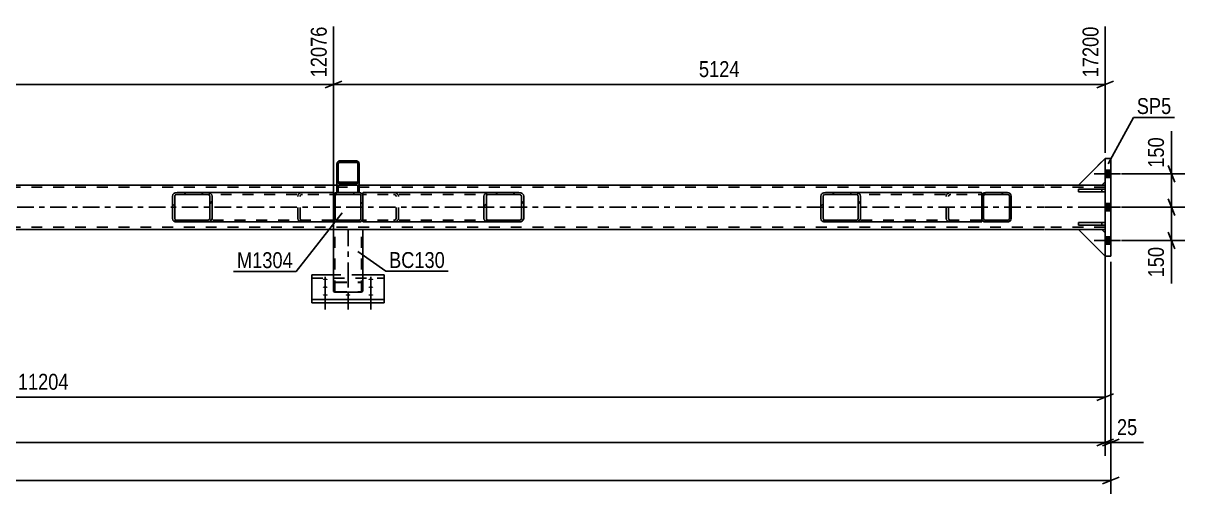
# Model space of a CAD drawing. Header units: millimetres. Extents: x -92 to 749, y -446 to 148.
# Drawn here: x 387.3 to 596.3, y -254 to -169.3 of the extents above; entities that cross this region are included whole.
import ezdxf

# ---------------------------------------------------------------- set-up
doc = ezdxf.new("R2010")
doc.units = ezdxf.units.MM
doc.linetypes.add('DXK_LINE_DOT2', pattern=[3.9198, 1.9599, -1.9599])
doc.linetypes.add('DXK_LINE_DOT3', pattern=[5.9187, 2.979, -0.9799, 0.9799, -0.9799])
doc.styles.add('Arial Narrow', font='ARIALN.TTF', dxfattribs={"height": 0.2})

# ---------------------------------------------------------------- blocks, each defined once
blk = doc.blocks.new('Part-122567614-6017 - 5998')
at = {"linetype": 'Continuous'}
h = blk.add_hatch(dxfattribs=at)
h.set_pattern_fill('', scale=0.7, style=0, pattern_type=0)
h.set_pattern_definition([(45, (448.014, -204.9958), (-1.57154, 1.57154), [])])
h.paths.add_polyline_path([(447.77, -205.04), (448.01, -205), (448.22, -204.86), (448.36, -204.65), (448.41, -204.4), (448.41, -200.4), (448.36, -200.16), (448.22, -199.95), (448.01, -199.81), (447.77, -199.76), (443.77, -199.76), (443.52, -199.81), (443.32, -199.95), (443.18, -200.16), (443.13, -200.4), (443.13, -204.4), (443.18, -204.65), (443.32, -204.86), (443.52, -205), (443.77, -205.04)])
h.paths.add_polyline_path([(443.65, -204.7), (443.54, -204.63), (443.47, -204.53), (443.45, -204.4), (443.45, -200.4), (443.47, -200.28), (443.54, -200.18), (443.65, -200.11), (443.77, -200.08), (447.77, -200.08), (447.89, -200.11), (448, -200.18), (448.06, -200.28), (448.09, -200.4), (448.09, -204.4), (448.06, -204.53), (448, -204.63), (447.89, -204.7), (447.77, -204.72), (443.77, -204.72)])
at = {"color": 7, "linetype": 'DXK_LINE_DOT2'}
for p, q in [((443.13, -200.4), (443.18, -200.16)), ((443.13, -204.4), (443.13, -200.4)), ((443.47, -200.28), (443.45, -200.4)), ((443.45, -204.4), (443.45, -200.4)), ((443.52, -199.81), (443.77, -199.76)), ((443.77, -200.08), (443.65, -200.11)), ((447.77, -199.76), (443.77, -199.76)), ((443.77, -200.08), (447.77, -200.08)), ((447.77, -199.76), (448.01, -199.81)), ((447.89, -200.11), (447.77, -200.08)), ((448.09, -200.4), (448.06, -200.28)), ((448.09, -204.4), (448.09, -200.4)), ((448.36, -200.16), (448.41, -200.4)), ((448.41, -204.4), (448.41, -200.4)), ((443.18, -204.65), (443.13, -204.4)), ((443.45, -204.4), (443.47, -204.53)), ((443.65, -204.7), (443.77, -204.72)), ((443.77, -204.72), (447.77, -204.72)), ((447.77, -204.72), (447.89, -204.7)), ((448.06, -204.53), (448.09, -204.4)), ((448.41, -204.4), (448.36, -204.65)), ((443.77, -205.04), (443.52, -205)), ((443.77, -205.04), (447.77, -205.04)), ((448.01, -205), (447.77, -205.04))]:
    blk.add_line(p, q, dxfattribs=at)
at = {"color": 2, "linetype": 'Continuous'}
for p, q in [((443.18, -200.16), (443.13, -200.4)), ((443.13, -204.4), (443.13, -200.4)), ((443.45, -200.4), (443.47, -200.28)), ((443.45, -204.4), (443.45, -200.4)), ((443.77, -199.76), (443.52, -199.81)), ((443.65, -200.11), (443.77, -200.08)), ((443.77, -199.76), (447.77, -199.76)), ((443.77, -200.08), (447.77, -200.08)), ((448.01, -199.81), (447.77, -199.76)), ((447.77, -200.08), (447.89, -200.11)), ((448.06, -200.28), (448.09, -200.4)), ((448.09, -204.4), (448.09, -200.4)), ((448.41, -200.4), (448.36, -200.16)), ((448.41, -204.4), (448.41, -200.4)), ((443.13, -204.4), (443.18, -204.65)), ((443.47, -204.53), (443.45, -204.4)), ((443.77, -204.72), (443.65, -204.7)), ((443.77, -204.72), (447.77, -204.72)), ((447.89, -204.7), (447.77, -204.72)), ((448.09, -204.4), (448.06, -204.53)), ((448.36, -204.65), (448.41, -204.4)), ((443.52, -205), (443.77, -205.04)), ((443.77, -205.04), (447.77, -205.04)), ((447.77, -205.04), (448.01, -205))]:
    blk.add_line(p, q, dxfattribs=at)
at = {"color": 7, "linetype": 'DXK_LINE_DOT2'}
for centre, radius, start, end in [((443.77, -200.4), 0.64, 112.5, 157.5), ((443.77, -200.4), 0.32, 112.5, 157.5), ((447.77, -200.4), 0.32, 22.5, 67.5), ((447.77, -200.4), 0.64, 22.5, 67.5), ((443.77, -204.4), 0.64, 202.5, 247.5), ((443.77, -204.4), 0.32, 202.5, 247.5), ((447.77, -204.4), 0.32, 292.5, 337.5), ((447.77, -204.4), 0.64, 292.5, 337.5)]:
    blk.add_arc(centre, radius, start, end, dxfattribs=at)
at = {"color": 2, "linetype": 'Continuous'}
for centre, radius, start, end in [((443.77, -200.4), 0.64, 112.5, 157.5), ((443.77, -200.4), 0.32, 112.5, 157.5), ((447.77, -200.4), 0.32, 22.5, 67.5), ((447.77, -200.4), 0.64, 22.5, 67.5), ((443.77, -204.4), 0.64, 202.5, 247.5), ((443.77, -204.4), 0.32, 202.5, 247.5), ((447.77, -204.4), 0.32, 292.5, 337.5), ((447.77, -204.4), 0.64, 292.5, 337.5)]:
    blk.add_arc(centre, radius, start, end, dxfattribs=at)
blk = doc.blocks.new('Part-122567614-6007 - 5998')
at = {"linetype": 'Continuous'}
h = blk.add_hatch(dxfattribs=at)
h.set_pattern_fill('', scale=0.7, style=0, pattern_type=0)
h.set_pattern_definition([(45, (447.472, -198.08), (-1.5715, 1.5715), [])])
h.paths.add_polyline_path([(447.29, -198.12), (447.47, -198.08), (447.63, -197.97), (447.73, -197.82), (447.77, -197.63), (447.77, -194.55), (447.73, -194.36), (447.63, -194.2), (447.47, -194.1), (447.29, -194.06), (444.25, -194.06), (444.06, -194.1), (443.91, -194.2), (443.8, -194.36), (443.77, -194.55), (443.77, -197.63), (443.8, -197.82), (443.91, -197.97), (444.06, -198.08), (444.25, -198.12)])
h.paths.add_polyline_path([(444.16, -197.86), (444.08, -197.8), (444.03, -197.72), (444.01, -197.63), (444.01, -194.55), (444.03, -194.46), (444.08, -194.38), (444.16, -194.32), (444.25, -194.31), (447.29, -194.31), (447.38, -194.32), (447.46, -194.38), (447.51, -194.46), (447.53, -194.55), (447.53, -197.63), (447.51, -197.72), (447.46, -197.8), (447.38, -197.86), (447.29, -197.87), (444.25, -197.87)])
at = {"color": 2, "linetype": 'Continuous'}
for p, q in [((444.25, -194.06), (444.06, -194.1)), ((444.08, -194.38), (444.16, -194.32)), ((444.16, -194.32), (444.25, -194.31)), ((444.25, -194.06), (447.29, -194.06)), ((444.25, -194.31), (447.29, -194.31)), ((447.47, -194.1), (447.29, -194.06)), ((447.29, -194.31), (447.38, -194.32)), ((447.38, -194.32), (447.46, -194.38)), ((443.8, -194.36), (443.77, -194.55)), ((443.77, -197.63), (443.77, -194.55)), ((444.01, -194.55), (444.03, -194.46)), ((444.01, -197.63), (444.01, -194.55)), ((444.03, -194.46), (444.08, -194.38)), ((447.46, -194.38), (447.51, -194.46)), ((447.51, -194.46), (447.53, -194.55)), ((447.53, -197.63), (447.53, -194.55)), ((447.77, -194.55), (447.73, -194.36)), ((447.77, -197.63), (447.77, -194.55)), ((443.77, -197.63), (443.77, -199.76)), ((443.77, -197.63), (443.8, -197.82)), ((444.03, -197.72), (444.01, -197.63)), ((444.08, -197.8), (444.03, -197.72)), ((444.06, -198.08), (444.25, -198.12)), ((444.16, -197.86), (444.08, -197.8)), ((444.25, -197.87), (444.16, -197.86)), ((444.25, -197.87), (447.29, -197.87)), ((444.25, -198.12), (447.29, -198.12)), ((447.38, -197.86), (447.29, -197.87)), ((447.29, -198.12), (447.47, -198.08)), ((447.46, -197.8), (447.38, -197.86)), ((447.51, -197.72), (447.46, -197.8)), ((447.53, -197.63), (447.51, -197.72)), ((447.73, -197.82), (447.77, -197.63)), ((447.77, -197.63), (447.77, -199.76))]:
    blk.add_line(p, q, dxfattribs=at)
at = {"color": 7, "linetype": 'DXK_LINE_DOT2'}
for p, q in [((443.77, -194.55), (443.77, -197.63)), ((444.01, -194.55), (444.01, -199.76)), ((447.53, -194.55), (447.53, -199.76)), ((447.77, -194.55), (447.77, -197.63)), ((443.77, -198.65), (443.8, -198.47)), ((443.8, -198.47), (443.85, -198.4)), ((444.25, -198.41), (443.85, -198.4)), ((447.69, -198.4), (443.85, -198.4)), ((444.08, -198.48), (444.03, -198.56)), ((444.16, -198.43), (444.08, -198.48)), ((444.25, -198.41), (444.16, -198.43)), ((444.25, -198.41), (447.29, -198.41)), ((447.69, -198.4), (447.29, -198.41)), ((447.38, -198.43), (447.29, -198.41)), ((447.46, -198.48), (447.38, -198.43)), ((447.51, -198.56), (447.46, -198.48)), ((447.69, -198.4), (447.73, -198.47)), ((447.73, -198.47), (447.77, -198.65)), ((447.77, -199.76), (443.77, -199.76)), ((444.03, -198.56), (444.01, -198.65)), ((447.53, -198.65), (447.51, -198.56))]:
    blk.add_line(p, q, dxfattribs=at)
at = {"color": 2, "linetype": 'Continuous'}
for centre, start, end in [((444.25, -194.54), 112.8935, 157.8897), ((447.28, -194.54), 22.1103, 67.1065), ((444.25, -197.63), 202.1103, 247.1065), ((447.28, -197.63), 292.8935, 337.8897)]:
    blk.add_arc(centre, 0.483, start, end, dxfattribs=at)
blk = doc.blocks.new('Part-122567614-6024 - 5998')
at = {"color": 2, "linetype": 'Continuous'}
for p, q in [((577.18, -199.64), (577.18, -199.16)), ((577.18, -199.16), (581.98, -199.16)), ((581.98, -199.64), (577.18, -199.64)), ((581.98, -199.16), (581.98, -199.64))]:
    blk.add_line(p, q, dxfattribs=at)
at = {"color": 7, "linetype": 'DXK_LINE_DOT2'}
blk.add_line((581.38, -199.64), (581.38, -199.16), dxfattribs=at)
blk = doc.blocks.new('Part-122567614-6025 - 5998')
at = {"color": 2, "linetype": 'Continuous'}
for p, q in [((577.18, -205.64), (577.18, -205.16)), ((577.18, -205.16), (581.98, -205.16)), ((581.98, -205.64), (577.18, -205.64)), ((581.98, -205.16), (581.98, -205.64))]:
    blk.add_line(p, q, dxfattribs=at)
at = {"color": 7, "linetype": 'DXK_LINE_DOT2'}
blk.add_line((581.38, -205.64), (581.38, -205.16), dxfattribs=at)
blk = doc.blocks.new('Part-122567614-6034 - 5998')
at = {"color": 2, "linetype": 'Continuous'}
for p, q in [((581.98, -211.2), (581.98, -193.6)), ((582.98, -193.6), (581.98, -193.6)), ((582.98, -193.6), (582.98, -211.2)), ((582.98, -211.2), (581.98, -211.2))]:
    blk.add_line(p, q, dxfattribs=at)
blk = doc.blocks.new('Part-122567614-6042 - 5998')
at = {"color": 7, "linetype": 'DXK_LINE_DOT2'}
for p, q in [((581.38, -206.4), (577.18, -206.4)), ((577.18, -206.4), (581.98, -211.2)), ((581.98, -207), (581.38, -206.4)), ((581.98, -211.2), (581.98, -207))]:
    blk.add_line(p, q, dxfattribs=at)
blk = doc.blocks.new('Part-122567614-6043 - 5998')
at = {"color": 7, "linetype": 'DXK_LINE_DOT2'}
for p, q in [((581.38, -206.4), (577.18, -206.4)), ((577.18, -206.4), (581.98, -211.2)), ((581.98, -207), (581.38, -206.4)), ((581.98, -211.2), (581.98, -207))]:
    blk.add_line(p, q, dxfattribs=at)
blk = doc.blocks.new('Part-122567614-6044 - 5998')
at = {"linetype": 'Continuous'}
h = blk.add_hatch(dxfattribs=at)
h.set_pattern_fill('', scale=0.7, style=0, pattern_type=0)
h.set_pattern_definition([(45, (564.6808, -204.9958), (-1.57154, 1.57154), [])])
h.paths.add_polyline_path([(564.44, -205.04), (564.68, -205), (564.89, -204.86), (565.03, -204.65), (565.08, -204.4), (565.08, -200.4), (565.03, -200.16), (564.89, -199.95), (564.68, -199.81), (564.44, -199.76), (560.44, -199.76), (560.19, -199.81), (559.98, -199.95), (559.84, -200.16), (559.8, -200.4), (559.8, -204.4), (559.84, -204.65), (559.98, -204.86), (560.19, -205), (560.44, -205.04)])
h.paths.add_polyline_path([(560.31, -204.7), (560.21, -204.63), (560.14, -204.53), (560.12, -204.4), (560.12, -200.4), (560.14, -200.28), (560.21, -200.18), (560.31, -200.11), (560.44, -200.08), (564.44, -200.08), (564.56, -200.11), (564.66, -200.18), (564.73, -200.28), (564.76, -200.4), (564.76, -204.4), (564.73, -204.53), (564.66, -204.63), (564.56, -204.7), (564.44, -204.72), (560.44, -204.72)])
at = {"color": 7, "linetype": 'DXK_LINE_DOT2'}
for p, q in [((559.8, -200.4), (559.84, -200.16)), ((559.8, -204.4), (559.8, -200.4)), ((560.14, -200.28), (560.12, -200.4)), ((560.12, -204.4), (560.12, -200.4)), ((560.19, -199.81), (560.44, -199.76)), ((560.44, -200.08), (560.31, -200.11)), ((560.44, -199.76), (564.44, -199.76)), ((560.44, -200.08), (564.44, -200.08)), ((564.44, -199.76), (564.68, -199.81)), ((564.56, -200.11), (564.44, -200.08)), ((564.76, -200.4), (564.73, -200.28)), ((564.76, -204.4), (564.76, -200.4)), ((565.03, -200.16), (565.08, -200.4)), ((565.08, -204.4), (565.08, -200.4)), ((559.84, -204.65), (559.8, -204.4)), ((560.12, -204.4), (560.14, -204.53)), ((560.31, -204.7), (560.44, -204.72)), ((560.44, -204.72), (564.44, -204.72)), ((564.44, -204.72), (564.56, -204.7)), ((564.73, -204.53), (564.76, -204.4)), ((565.08, -204.4), (565.03, -204.65)), ((560.44, -205.04), (560.19, -205)), ((560.44, -205.04), (564.44, -205.04)), ((564.68, -205), (564.44, -205.04))]:
    blk.add_line(p, q, dxfattribs=at)
at = {"color": 2, "linetype": 'Continuous'}
for p, q in [((559.84, -200.16), (559.8, -200.4)), ((559.8, -204.4), (559.8, -200.4)), ((560.12, -200.4), (560.14, -200.28)), ((560.12, -204.4), (560.12, -200.4)), ((560.44, -199.76), (560.19, -199.81)), ((560.31, -200.11), (560.44, -200.08)), ((560.44, -199.76), (564.44, -199.76)), ((560.44, -200.08), (564.44, -200.08)), ((564.68, -199.81), (564.44, -199.76)), ((564.44, -200.08), (564.56, -200.11)), ((564.73, -200.28), (564.76, -200.4)), ((564.76, -204.4), (564.76, -200.4)), ((565.08, -200.4), (565.03, -200.16)), ((565.08, -204.4), (565.08, -200.4)), ((559.8, -204.4), (559.84, -204.65)), ((560.14, -204.53), (560.12, -204.4)), ((560.44, -204.72), (560.31, -204.7)), ((560.44, -204.72), (564.44, -204.72)), ((564.56, -204.7), (564.44, -204.72)), ((564.76, -204.4), (564.73, -204.53)), ((565.03, -204.65), (565.08, -204.4)), ((560.19, -205), (560.44, -205.04)), ((560.44, -205.04), (564.44, -205.04)), ((564.44, -205.04), (564.68, -205))]:
    blk.add_line(p, q, dxfattribs=at)
at = {"color": 7, "linetype": 'DXK_LINE_DOT2'}
for centre, radius, start, end in [((560.44, -200.4), 0.64, 112.5, 157.5), ((560.44, -200.4), 0.32, 112.5, 157.5), ((564.44, -200.4), 0.32, 22.5, 67.5), ((564.44, -200.4), 0.64, 22.5, 67.5), ((560.44, -204.4), 0.64, 202.5, 247.5), ((560.44, -204.4), 0.32, 202.5, 247.5), ((564.44, -204.4), 0.32, 292.5, 337.5), ((564.44, -204.4), 0.64, 292.5, 337.5)]:
    blk.add_arc(centre, radius, start, end, dxfattribs=at)
at = {"color": 2, "linetype": 'Continuous'}
for centre, radius, start, end in [((560.44, -200.4), 0.64, 112.5, 157.5), ((560.44, -200.4), 0.32, 112.5, 157.5), ((564.44, -200.4), 0.32, 22.5, 67.5), ((564.44, -200.4), 0.64, 22.5, 67.5), ((560.44, -204.4), 0.64, 202.5, 247.5), ((560.44, -204.4), 0.32, 202.5, 247.5), ((564.44, -204.4), 0.32, 292.5, 337.5), ((564.44, -204.4), 0.64, 292.5, 337.5)]:
    blk.add_arc(centre, radius, start, end, dxfattribs=at)
blk = doc.blocks.new('Part-122567614-6048 - 5998')
at = {"linetype": 'Continuous'}
h = blk.add_hatch(dxfattribs=at)
h.set_pattern_fill('', scale=0.7, style=0, pattern_type=0)
h.set_pattern_definition([(45, (420.7743, -204.9958), (-1.57154, 1.57154), [])])
h.paths.add_polyline_path([(420.44, -205.04), (420.77, -205), (421.06, -204.86), (421.24, -204.65), (421.31, -204.4), (421.31, -200.4), (421.24, -200.16), (421.06, -199.95), (420.77, -199.81), (420.44, -199.76), (415.02, -199.76), (414.69, -199.81), (414.41, -199.95), (414.22, -200.16), (414.16, -200.4), (414.16, -204.4), (414.22, -204.65), (414.41, -204.86), (414.69, -205), (415.02, -205.04)])
h.paths.add_polyline_path([(414.86, -204.7), (414.72, -204.63), (414.62, -204.53), (414.59, -204.4), (414.59, -200.4), (414.62, -200.28), (414.72, -200.18), (414.86, -200.11), (415.02, -200.08), (420.44, -200.08), (420.61, -200.11), (420.75, -200.18), (420.84, -200.28), (420.88, -200.4), (420.88, -204.4), (420.84, -204.53), (420.75, -204.63), (420.61, -204.7), (420.44, -204.72), (415.02, -204.72)])
at = {"color": 2, "linetype": 'Continuous'}
for p, q in [((414.22, -200.16), (414.16, -200.4)), ((414.16, -204.4), (414.16, -200.4)), ((414.59, -200.4), (414.62, -200.28)), ((414.59, -204.4), (414.59, -200.4)), ((415.02, -199.76), (414.69, -199.81)), ((414.86, -200.11), (415.02, -200.08)), ((415.02, -199.76), (420.44, -199.76)), ((415.02, -200.08), (420.44, -200.08)), ((442.99, -199.76), (420.44, -199.76)), ((420.77, -199.81), (420.44, -199.76)), ((420.44, -200.08), (420.61, -200.11)), ((420.84, -200.28), (420.88, -200.4)), ((420.88, -204.4), (420.88, -200.4)), ((421.31, -200.4), (421.24, -200.16)), ((421.31, -204.4), (421.31, -200.4)), ((442.99, -199.76), (443.13, -199.78)), ((443.13, -199.78), (443.13, -199.81)), ((443.13, -199.81), (443.13, -199.95)), ((443.13, -199.95), (443.13, -200.4)), ((414.16, -204.4), (414.22, -204.65)), ((414.62, -204.53), (414.59, -204.4)), ((415.02, -204.72), (414.86, -204.7)), ((415.02, -204.72), (420.44, -204.72)), ((420.61, -204.7), (420.44, -204.72)), ((420.88, -204.4), (420.84, -204.53)), ((421.24, -204.65), (421.31, -204.4)), ((443.13, -205.02), (443.13, -204.4)), ((414.69, -205), (415.02, -205.04)), ((415.02, -205.04), (420.44, -205.04)), ((420.44, -205.04), (420.77, -205)), ((442.99, -205.04), (420.44, -205.04)), ((442.99, -205.04), (443.13, -205.02))]:
    blk.add_line(p, q, dxfattribs=at)
at = {"color": 7, "linetype": 'DXK_LINE_DOT2'}
for p, q in [((420.44, -199.76), (415.02, -199.76)), ((415.02, -200.08), (442.99, -200.08)), ((436.71, -200.4), (436.77, -200.16)), ((436.71, -204.4), (436.71, -200.4)), ((437.17, -200.28), (437.14, -200.4)), ((437.14, -204.4), (437.14, -200.4)), ((437.24, -199.81), (437.57, -199.76)), ((437.57, -200.08), (437.41, -200.11)), ((442.99, -200.08), (443.13, -200.1)), ((443.13, -199.95), (443.13, -200.1)), ((443.13, -204.4), (443.13, -200.16)), ((442.99, -204.72), (415.02, -204.72)), ((436.77, -204.65), (436.71, -204.4)), ((437.14, -204.4), (437.17, -204.53)), ((437.41, -204.7), (437.57, -204.72)), ((442.99, -204.72), (443.13, -204.7)), ((420.44, -205.04), (415.02, -205.04)), ((437.57, -205.04), (437.24, -205))]:
    blk.add_line(p, q, dxfattribs=at)
at = {"color": 2, "linetype": 'Continuous'}
for centre, radius, start, end in [((414.89, -200.58), 0.792, 104.8339, 148.022), ((414.96, -200.49), 0.396, 104.8339, 148.022), ((420.51, -200.49), 0.396, 31.978, 75.1661), ((420.57, -200.58), 0.792, 31.978, 75.1661), ((414.89, -204.23), 0.792, 211.978, 255.1661), ((414.96, -204.32), 0.396, 211.978, 255.1661), ((420.51, -204.32), 0.396, 284.8339, 328.022), ((420.57, -204.23), 0.792, 284.8339, 328.022)]:
    blk.add_arc(centre, radius, start, end, dxfattribs=at)
at = {"color": 7, "linetype": 'DXK_LINE_DOT2'}
for centre, radius, start, end in [((437.44, -200.58), 0.792, 104.8339, 148.022), ((437.51, -200.49), 0.396, 104.8339, 148.022), ((437.44, -204.23), 0.792, 211.978, 255.1661), ((437.51, -204.32), 0.396, 211.978, 255.1661)]:
    blk.add_arc(centre, radius, start, end, dxfattribs=at)
blk = doc.blocks.new('Part-122567614-6049 - 5998')
at = {"linetype": 'Continuous'}
h = blk.add_hatch(dxfattribs=at)
h.set_pattern_fill('', scale=0.7, style=0, pattern_type=0)
h.set_pattern_definition([(45, (537.4411, -204.9958), (-1.57154, 1.57154), [])])
h.paths.add_polyline_path([(537.11, -205.04), (537.44, -205), (537.72, -204.86), (537.91, -204.65), (537.98, -204.4), (537.98, -200.4), (537.91, -200.16), (537.72, -199.95), (537.44, -199.81), (537.11, -199.76), (531.69, -199.76), (531.36, -199.81), (531.08, -199.95), (530.89, -200.16), (530.82, -200.4), (530.82, -204.4), (530.89, -204.65), (531.08, -204.86), (531.36, -205), (531.69, -205.04)])
h.paths.add_polyline_path([(531.52, -204.7), (531.38, -204.63), (531.29, -204.53), (531.26, -204.4), (531.26, -200.4), (531.29, -200.28), (531.38, -200.18), (531.52, -200.11), (531.69, -200.08), (537.11, -200.08), (537.28, -200.11), (537.42, -200.18), (537.51, -200.28), (537.54, -200.4), (537.54, -204.4), (537.51, -204.53), (537.42, -204.63), (537.28, -204.7), (537.11, -204.72), (531.69, -204.72)])
at = {"color": 2, "linetype": 'Continuous'}
for p, q in [((530.89, -200.16), (530.82, -200.4)), ((530.82, -204.4), (530.82, -200.4)), ((531.26, -200.4), (531.29, -200.28)), ((531.26, -204.4), (531.26, -200.4)), ((531.69, -199.76), (531.36, -199.81)), ((531.52, -200.11), (531.69, -200.08)), ((531.69, -199.76), (537.11, -199.76)), ((531.69, -200.08), (537.11, -200.08)), ((559.66, -199.76), (537.11, -199.76)), ((537.44, -199.81), (537.11, -199.76)), ((537.11, -200.08), (537.28, -200.11)), ((537.51, -200.28), (537.54, -200.4)), ((537.54, -204.4), (537.54, -200.4)), ((537.98, -200.4), (537.91, -200.16)), ((537.98, -204.4), (537.98, -200.4)), ((559.66, -199.76), (559.8, -199.78)), ((559.8, -199.78), (559.8, -199.81)), ((559.8, -199.81), (559.8, -199.95)), ((559.8, -199.95), (559.8, -200.4)), ((530.82, -204.4), (530.89, -204.65)), ((531.29, -204.53), (531.26, -204.4)), ((531.69, -204.72), (531.52, -204.7)), ((531.69, -204.72), (537.11, -204.72)), ((537.28, -204.7), (537.11, -204.72)), ((537.54, -204.4), (537.51, -204.53)), ((537.91, -204.65), (537.98, -204.4)), ((559.8, -205.02), (559.8, -204.4)), ((531.36, -205), (531.69, -205.04)), ((531.69, -205.04), (537.11, -205.04)), ((537.11, -205.04), (537.44, -205)), ((559.66, -205.04), (537.11, -205.04)), ((559.66, -205.04), (559.8, -205.02))]:
    blk.add_line(p, q, dxfattribs=at)
at = {"color": 7, "linetype": 'DXK_LINE_DOT2'}
for p, q in [((537.11, -199.76), (531.69, -199.76)), ((531.69, -200.08), (559.66, -200.08)), ((553.37, -200.4), (553.44, -200.16)), ((553.37, -204.4), (553.37, -200.4)), ((553.84, -200.28), (553.81, -200.4)), ((553.81, -204.4), (553.81, -200.4)), ((553.91, -199.81), (554.24, -199.76)), ((554.24, -200.08), (554.07, -200.11)), ((559.66, -200.08), (559.8, -200.1)), ((559.8, -199.95), (559.8, -200.1)), ((559.8, -204.4), (559.8, -200.16)), ((559.66, -204.72), (531.69, -204.72)), ((553.44, -204.65), (553.37, -204.4)), ((553.81, -204.4), (553.84, -204.53)), ((554.07, -204.7), (554.24, -204.72)), ((559.66, -204.72), (559.8, -204.7)), ((537.11, -205.04), (531.69, -205.04)), ((554.24, -205.04), (553.91, -205))]:
    blk.add_line(p, q, dxfattribs=at)
at = {"color": 2, "linetype": 'Continuous'}
for centre, radius, start, end in [((531.56, -200.58), 0.792, 104.8339, 148.022), ((531.62, -200.49), 0.396, 104.8339, 148.022), ((537.17, -200.49), 0.396, 31.978, 75.1661), ((537.24, -200.58), 0.792, 31.978, 75.1661), ((531.56, -204.23), 0.792, 211.978, 255.1661), ((531.62, -204.32), 0.396, 211.978, 255.1661), ((537.17, -204.32), 0.396, 284.8339, 328.022), ((537.24, -204.23), 0.792, 284.8339, 328.022)]:
    blk.add_arc(centre, radius, start, end, dxfattribs=at)
at = {"color": 7, "linetype": 'DXK_LINE_DOT2'}
for centre, radius, start, end in [((554.11, -200.58), 0.792, 104.8339, 148.022), ((554.18, -200.49), 0.396, 104.8339, 148.022), ((554.11, -204.23), 0.792, 211.978, 255.1661), ((554.18, -204.32), 0.396, 211.978, 255.1661)]:
    blk.add_arc(centre, radius, start, end, dxfattribs=at)
blk = doc.blocks.new('Part-122567614-6056 - 5998')
at = {"color": 2, "linetype": 'Continuous'}
for p, q in [((581.38, -206.4), (577.18, -206.4)), ((577.18, -206.4), (581.98, -211.2)), ((581.98, -207), (581.38, -206.4))]:
    blk.add_line(p, q, dxfattribs=at)
at = {"color": 7, "linetype": 'DXK_LINE_DOT2'}
blk.add_line((581.98, -211.2), (581.98, -207), dxfattribs=at)
blk = doc.blocks.new('Part-122567614-6057 - 5998')
at = {"color": 7, "linetype": 'DXK_LINE_DOT2'}
for p, q in [((577.18, -198.4), (581.98, -193.6)), ((581.98, -193.6), (581.98, -197.8)), ((581.38, -198.4), (577.18, -198.4)), ((581.98, -197.8), (581.38, -198.4))]:
    blk.add_line(p, q, dxfattribs=at)
blk = doc.blocks.new('Part-122567614-6058 - 5998')
at = {"color": 7, "linetype": 'DXK_LINE_DOT2'}
for p, q in [((577.18, -198.4), (581.98, -193.6)), ((581.98, -193.6), (581.98, -197.8)), ((581.38, -198.4), (577.18, -198.4)), ((581.98, -197.8), (581.38, -198.4))]:
    blk.add_line(p, q, dxfattribs=at)
blk = doc.blocks.new('Part-122567614-6059 - 5998')
at = {"color": 2, "linetype": 'Continuous'}
for p, q in [((577.18, -198.4), (581.98, -193.6)), ((581.38, -198.4), (577.18, -198.4)), ((581.98, -197.8), (581.38, -198.4))]:
    blk.add_line(p, q, dxfattribs=at)
at = {"color": 7, "linetype": 'DXK_LINE_DOT2'}
blk.add_line((581.98, -197.8), (581.98, -193.6), dxfattribs=at)
blk = doc.blocks.new('Part-122567614-6060 - 5998')
at = {"color": 7, "linetype": 'DXK_LINE_DOT2'}
for p, q in [((581.98, -199.16), (577.18, -199.16)), ((577.18, -199.16), (577.18, -199.64)), ((577.18, -199.64), (581.98, -199.64)), ((581.38, -199.64), (581.38, -199.16)), ((581.98, -199.64), (581.98, -199.16))]:
    blk.add_line(p, q, dxfattribs=at)
blk = doc.blocks.new('Part-122567614-6061 - 5998')
at = {"color": 7, "linetype": 'DXK_LINE_DOT2'}
for p, q in [((581.98, -205.16), (577.18, -205.16)), ((577.18, -205.16), (577.18, -205.64)), ((577.18, -205.64), (581.98, -205.64)), ((581.38, -205.64), (581.38, -205.16)), ((581.98, -205.64), (581.98, -205.16))]:
    blk.add_line(p, q, dxfattribs=at)
blk = doc.blocks.new('Part-122567614-6063 - 5998')
at = {"linetype": 'Continuous'}
h = blk.add_hatch(dxfattribs=at)
h.set_pattern_fill('', scale=0.7, style=0, pattern_type=0)
h.set_pattern_definition([(45, (476.8475, -204.9958), (-1.57154, 1.57154), [])])
h.paths.add_polyline_path([(476.52, -205.04), (476.85, -205), (477.13, -204.86), (477.32, -204.65), (477.38, -204.4), (477.38, -200.4), (477.32, -200.16), (477.13, -199.95), (476.85, -199.81), (476.52, -199.76), (471.1, -199.76), (470.76, -199.81), (470.48, -199.95), (470.29, -200.16), (470.23, -200.4), (470.23, -204.4), (470.29, -204.65), (470.48, -204.86), (470.76, -205), (471.1, -205.04)])
h.paths.add_polyline_path([(470.93, -204.7), (470.79, -204.63), (470.7, -204.53), (470.66, -204.4), (470.66, -200.4), (470.7, -200.28), (470.79, -200.18), (470.93, -200.11), (471.1, -200.08), (476.52, -200.08), (476.68, -200.11), (476.82, -200.18), (476.92, -200.28), (476.95, -200.4), (476.95, -204.4), (476.92, -204.53), (476.82, -204.63), (476.68, -204.7), (476.52, -204.72), (471.1, -204.72)])
at = {"color": 2, "linetype": 'Continuous'}
for p, q in [((448.41, -199.78), (448.54, -199.76)), ((448.41, -199.78), (448.41, -200.4)), ((471.1, -199.76), (448.54, -199.76)), ((470.29, -200.16), (470.23, -200.4)), ((470.23, -204.4), (470.23, -200.4)), ((470.66, -200.4), (470.7, -200.28)), ((470.66, -204.4), (470.66, -200.4)), ((471.1, -199.76), (470.76, -199.81)), ((470.93, -200.11), (471.1, -200.08)), ((471.1, -199.76), (476.52, -199.76)), ((471.1, -200.08), (476.52, -200.08)), ((476.85, -199.81), (476.52, -199.76)), ((476.52, -200.08), (476.68, -200.11)), ((476.92, -200.28), (476.95, -200.4)), ((476.95, -204.4), (476.95, -200.4)), ((477.38, -200.4), (477.32, -200.16)), ((477.38, -204.4), (477.38, -200.4)), ((448.41, -204.4), (448.41, -204.86)), ((470.23, -204.4), (470.29, -204.65)), ((470.7, -204.53), (470.66, -204.4)), ((471.1, -204.72), (470.93, -204.7)), ((471.1, -204.72), (476.52, -204.72)), ((476.68, -204.7), (476.52, -204.72)), ((476.95, -204.4), (476.92, -204.53)), ((477.32, -204.65), (477.38, -204.4)), ((448.41, -204.86), (448.41, -205)), ((448.41, -205.02), (448.41, -205)), ((448.54, -205.04), (448.41, -205.02)), ((471.1, -205.04), (448.54, -205.04)), ((470.76, -205), (471.1, -205.04)), ((471.1, -205.04), (476.52, -205.04)), ((476.52, -205.04), (476.85, -205))]:
    blk.add_line(p, q, dxfattribs=at)
at = {"color": 7, "linetype": 'DXK_LINE_DOT2'}
for p, q in [((448.41, -200.1), (448.41, -199.78)), ((448.54, -200.08), (448.41, -200.1)), ((448.41, -204.86), (448.41, -200.4)), ((476.52, -200.08), (448.54, -200.08)), ((453.96, -199.76), (454.3, -199.81)), ((454.13, -200.11), (453.96, -200.08)), ((454.4, -200.4), (454.37, -200.28)), ((454.4, -204.4), (454.4, -200.4)), ((454.77, -200.16), (454.83, -200.4)), ((454.83, -204.4), (454.83, -200.4)), ((476.52, -199.76), (471.1, -199.76)), ((448.54, -204.72), (448.41, -204.7)), ((476.52, -204.72), (448.54, -204.72)), ((453.96, -204.72), (454.13, -204.7)), ((454.37, -204.53), (454.4, -204.4)), ((454.83, -204.4), (454.77, -204.65)), ((454.3, -205), (453.96, -205.04)), ((476.52, -205.04), (471.1, -205.04))]:
    blk.add_line(p, q, dxfattribs=at)
for centre, radius, start, end in [((454.03, -200.49), 0.396, 31.978, 75.1661), ((454.09, -200.58), 0.792, 31.978, 75.1661), ((454.03, -204.32), 0.396, 284.8339, 328.022), ((454.09, -204.23), 0.792, 284.8339, 328.022)]:
    blk.add_arc(centre, radius, start, end, dxfattribs=at)
at = {"color": 2, "linetype": 'Continuous'}
for centre, radius, start, end in [((470.97, -200.58), 0.792, 104.8339, 148.022), ((471.03, -200.49), 0.396, 104.8339, 148.022), ((476.58, -200.49), 0.396, 31.978, 75.1661), ((476.64, -200.58), 0.792, 31.978, 75.1661), ((470.97, -204.23), 0.792, 211.978, 255.1661), ((471.03, -204.32), 0.396, 211.978, 255.1661), ((476.58, -204.32), 0.396, 284.8339, 328.022), ((476.64, -204.23), 0.792, 284.8339, 328.022)]:
    blk.add_arc(centre, radius, start, end, dxfattribs=at)
blk = doc.blocks.new('Part-122567614-6074 - 5998')
at = {"color": 2, "linetype": 'Continuous'}
for p, q in [((443.77, -198.4), (214.43, -198.4)), ((571.08, -198.4), (447.77, -198.4)), ((577.18, -198.4), (571.18, -198.4)), ((581.98, -198.4), (581.38, -198.4)), ((571.08, -206.4), (-35.1, -206.4)), ((577.18, -206.4), (571.18, -206.4)), ((581.98, -206.4), (581.38, -206.4))]:
    blk.add_line(p, q, dxfattribs=at)
at = {"color": 7, "linetype": 'DXK_LINE_DOT2'}
for p, q in [((447.77, -198.4), (443.77, -198.4)), ((581.38, -198.4), (577.18, -198.4)), ((581.98, -198.4), (581.98, -206.4)), ((571.08, -198.8), (-39.9, -198.8)), ((581.98, -198.8), (571.18, -198.8)), ((571.08, -206), (-39.9, -206)), ((581.98, -206), (571.18, -206)), ((581.38, -206.4), (577.18, -206.4))]:
    blk.add_line(p, q, dxfattribs=at)
at = {"color": 7, "linetype": 'DXK_LINE_DOT3'}
for p, q in [((-39.9, -202.4), (571.08, -202.4)), ((571.18, -202.4), (581.98, -202.4))]:
    blk.add_line(p, q, dxfattribs=at)
blk = doc.blocks.new('Bolt-122567614-6076 - 5998')
at = {"linetype": 'Continuous'}
for points in [[(581.98, -195.74), (581.98, -197.06), (582.98, -197.06), (582.98, -195.74)], [(581.98, -195.74), (581.98, -197.06), (582.98, -197.06), (582.98, -195.74)], [(581.98, -195.74), (581.98, -197.06), (582.98, -197.06), (582.98, -195.74)], [(581.98, -195.74), (581.98, -197.06), (582.98, -197.06), (582.98, -195.74)], [(581.98, -201.74), (581.98, -203.06), (582.98, -203.06), (582.98, -201.74)], [(581.98, -201.74), (581.98, -203.06), (582.98, -203.06), (582.98, -201.74)], [(581.98, -207.74), (581.98, -209.06), (582.98, -209.06), (582.98, -207.74)], [(581.98, -207.74), (581.98, -209.06), (582.98, -209.06), (582.98, -207.74)], [(581.98, -207.74), (581.98, -209.06), (582.98, -209.06), (582.98, -207.74)], [(581.98, -207.74), (581.98, -209.06), (582.98, -209.06), (582.98, -207.74)]]:
    blk.add_hatch(color=1, dxfattribs=at).paths.add_polyline_path(points)
at = {"color": 1, "linetype": 'Continuous'}
for p, q in [((584.74, -196.4), (579.98, -196.4)), ((584.74, -196.4), (579.98, -196.4)), ((584.74, -196.4), (579.98, -196.4)), ((584.74, -196.4), (579.98, -196.4)), ((582.98, -195.74), (581.98, -195.74)), ((582.98, -195.74), (581.98, -195.74)), ((582.98, -195.74), (581.98, -195.74)), ((582.98, -195.74), (581.98, -195.74)), ((582.98, -197.06), (581.98, -197.06)), ((582.98, -197.06), (581.98, -197.06)), ((582.98, -197.06), (581.98, -197.06)), ((582.98, -197.06), (581.98, -197.06)), ((584.74, -202.4), (579.98, -202.4)), ((584.74, -202.4), (579.98, -202.4)), ((582.98, -201.74), (581.98, -201.74)), ((582.98, -201.74), (581.98, -201.74)), ((582.98, -203.06), (581.98, -203.06)), ((582.98, -203.06), (581.98, -203.06)), ((584.74, -208.4), (579.98, -208.4)), ((584.74, -208.4), (579.98, -208.4)), ((584.74, -208.4), (579.98, -208.4)), ((584.74, -208.4), (579.98, -208.4)), ((582.98, -207.74), (581.98, -207.74)), ((582.98, -207.74), (581.98, -207.74)), ((582.98, -207.74), (581.98, -207.74)), ((582.98, -207.74), (581.98, -207.74)), ((582.98, -209.06), (581.98, -209.06)), ((582.98, -209.06), (581.98, -209.06)), ((582.98, -209.06), (581.98, -209.06)), ((582.98, -209.06), (581.98, -209.06))]:
    blk.add_line(p, q, dxfattribs=at)
blk = doc.blocks.new('Bolt-122567614-6102 - 5998')
at = {"linetype": 'Continuous'}
for points in [[(441.67, -215.53), (441.58, -215.52), (441.49, -215.51), (441.41, -215.5), (441.34, -215.48), (441.29, -215.45), (441.25, -215.42), (441.23, -215.39), (441.23, -215.36), (441.25, -215.33), (441.29, -215.3), (441.34, -215.28), (441.41, -215.25), (441.49, -215.24), (441.58, -215.23), (441.67, -215.23), (441.76, -215.23), (441.85, -215.24), (441.93, -215.25), (442, -215.28), (442.05, -215.3), (442.09, -215.33), (442.11, -215.36), (442.11, -215.39), (442.09, -215.42), (442.05, -215.45), (442, -215.48), (441.93, -215.5), (441.85, -215.51), (441.76, -215.52)], [(449.87, -215.53), (449.78, -215.52), (449.69, -215.51), (449.61, -215.5), (449.54, -215.48), (449.49, -215.45), (449.45, -215.42), (449.43, -215.39), (449.43, -215.36), (449.45, -215.33), (449.49, -215.3), (449.54, -215.28), (449.61, -215.25), (449.69, -215.24), (449.78, -215.23), (449.87, -215.23), (449.96, -215.23), (450.05, -215.24), (450.13, -215.25), (450.2, -215.28), (450.25, -215.3), (450.29, -215.33), (450.31, -215.36), (450.31, -215.39), (450.29, -215.42), (450.25, -215.45), (450.2, -215.48), (450.13, -215.5), (450.05, -215.51), (449.96, -215.52)], [(441.67, -216.93), (441.58, -216.93), (441.49, -216.92), (441.41, -216.9), (441.34, -216.88), (441.29, -216.85), (441.25, -216.82), (441.23, -216.79), (441.23, -216.76), (441.25, -216.73), (441.29, -216.7), (441.34, -216.68), (441.41, -216.66), (441.49, -216.64), (441.58, -216.63), (441.67, -216.63), (441.76, -216.63), (441.85, -216.64), (441.93, -216.66), (442, -216.68), (442.05, -216.7), (442.09, -216.73), (442.11, -216.76), (442.11, -216.79), (442.09, -216.82), (442.05, -216.85), (442, -216.88), (441.93, -216.9), (441.85, -216.92), (441.76, -216.93)], [(449.87, -216.93), (449.78, -216.93), (449.69, -216.92), (449.61, -216.9), (449.54, -216.88), (449.49, -216.85), (449.45, -216.82), (449.43, -216.79), (449.43, -216.76), (449.45, -216.73), (449.49, -216.7), (449.54, -216.68), (449.61, -216.66), (449.69, -216.64), (449.78, -216.63), (449.87, -216.63), (449.96, -216.63), (450.05, -216.64), (450.13, -216.66), (450.2, -216.68), (450.25, -216.7), (450.29, -216.73), (450.31, -216.76), (450.31, -216.79), (450.29, -216.82), (450.25, -216.85), (450.2, -216.88), (450.13, -216.9), (450.05, -216.92), (449.96, -216.93)], [(441.67, -218.33), (441.58, -218.33), (441.49, -218.32), (441.41, -218.3), (441.34, -218.28), (441.29, -218.26), (441.25, -218.23), (441.23, -218.2), (441.23, -218.16), (441.25, -218.13), (441.29, -218.11), (441.34, -218.08), (441.41, -218.06), (441.49, -218.04), (441.58, -218.03), (441.67, -218.03), (441.76, -218.03), (441.85, -218.04), (441.93, -218.06), (442, -218.08), (442.05, -218.11), (442.09, -218.13), (442.11, -218.16), (442.11, -218.2), (442.09, -218.23), (442.05, -218.26), (442, -218.28), (441.93, -218.3), (441.85, -218.32), (441.76, -218.33)], [(445.77, -218.33), (445.68, -218.33), (445.59, -218.32), (445.51, -218.3), (445.44, -218.28), (445.39, -218.26), (445.35, -218.23), (445.33, -218.2), (445.33, -218.16), (445.35, -218.13), (445.39, -218.11), (445.44, -218.08), (445.51, -218.06), (445.59, -218.04), (445.68, -218.03), (445.77, -218.03), (445.86, -218.03), (445.95, -218.04), (446.03, -218.06), (446.1, -218.08), (446.15, -218.11), (446.19, -218.13), (446.21, -218.16), (446.21, -218.2), (446.19, -218.23), (446.15, -218.26), (446.1, -218.28), (446.03, -218.3), (445.95, -218.32), (445.86, -218.33)], [(449.87, -218.33), (449.78, -218.33), (449.69, -218.32), (449.61, -218.3), (449.54, -218.28), (449.49, -218.26), (449.45, -218.23), (449.43, -218.2), (449.43, -218.16), (449.45, -218.13), (449.49, -218.11), (449.54, -218.08), (449.61, -218.06), (449.69, -218.04), (449.78, -218.03), (449.87, -218.03), (449.96, -218.03), (450.05, -218.04), (450.13, -218.06), (450.2, -218.08), (450.25, -218.11), (450.29, -218.13), (450.31, -218.16), (450.31, -218.2), (450.29, -218.23), (450.25, -218.26), (450.2, -218.28), (450.13, -218.3), (450.05, -218.32), (449.96, -218.33)]]:
    blk.add_hatch(color=1, dxfattribs=at).paths.add_polyline_path(points)
at = {"color": 1, "linetype": 'Continuous'}
for p, q in [((441.67, -214.89), (441.67, -218.01)), ((449.87, -214.89), (449.87, -218.01)), ((441.67, -216.29), (441.67, -219.41)), ((449.87, -216.29), (449.87, -219.41)), ((441.67, -217.69), (441.67, -220.81)), ((445.77, -217.69), (445.77, -220.81)), ((449.87, -217.69), (449.87, -220.81))]:
    blk.add_line(p, q, dxfattribs=at)
at = {"color": 1, "linetype": 'DXK_LINE_DOT2'}
blk.add_line((445.77, -214.89), (445.77, -218.01), dxfattribs=at)
blk = doc.blocks.new('Part-122567614-6145 - 5998')
at = {"color": 2, "linetype": 'Continuous'}
for p, q in [((443.13, -217.52), (443.13, -206.4)), ((448.41, -206.4), (448.41, -217.52)), ((443.16, -217.58), (443.13, -217.52)), ((443.27, -217.63), (443.16, -217.58)), ((443.42, -217.67), (443.27, -217.63)), ((443.61, -217.68), (443.42, -217.67)), ((443.61, -217.68), (447.93, -217.68)), ((448.11, -217.67), (447.93, -217.68)), ((448.27, -217.63), (448.11, -217.67)), ((448.37, -217.58), (448.27, -217.63)), ((448.41, -217.52), (448.37, -217.58))]:
    blk.add_line(p, q, dxfattribs=at)
at = {"color": 7, "linetype": 'DXK_LINE_DOT2'}
for p, q in [((443.13, -206.4), (448.41, -206.4)), ((443.37, -217.52), (443.37, -206.4)), ((448.17, -217.52), (448.17, -206.4)), ((443.13, -216.04), (443.16, -215.98)), ((443.16, -215.98), (443.27, -215.92)), ((443.27, -215.92), (443.42, -215.89)), ((443.39, -216.01), (443.37, -216.04)), ((443.44, -215.98), (443.39, -216.01)), ((443.42, -215.89), (443.61, -215.88)), ((443.52, -215.96), (443.44, -215.98)), ((443.61, -215.96), (443.52, -215.96)), ((443.61, -215.88), (447.93, -215.88)), ((443.61, -215.96), (447.93, -215.96)), ((447.93, -215.88), (448.11, -215.89)), ((448.02, -215.96), (447.93, -215.96)), ((448.1, -215.98), (448.02, -215.96)), ((448.1, -215.98), (448.11, -215.99)), ((448.11, -215.89), (448.27, -215.92)), ((448.11, -215.99), (448.15, -216.01)), ((448.17, -216.04), (448.15, -216.01)), ((448.27, -215.92), (448.37, -215.98)), ((448.37, -215.98), (448.41, -216.04)), ((443.37, -217.52), (443.39, -217.55)), ((443.39, -217.55), (443.44, -217.57)), ((443.44, -217.57), (443.52, -217.59)), ((443.52, -217.59), (443.61, -217.6)), ((443.61, -217.6), (447.93, -217.6)), ((447.93, -217.6), (448.02, -217.59)), ((448.02, -217.59), (448.1, -217.57)), ((448.1, -217.57), (448.15, -217.55)), ((448.15, -217.55), (448.17, -217.52))]:
    blk.add_line(p, q, dxfattribs=at)
at = {"color": 7, "linetype": 'DXK_LINE_DOT3'}
blk.add_line((445.77, -206.4), (445.77, -216.78), dxfattribs=at)
blk = doc.blocks.new('Part-122567614-6146 - 5998')
at = {"color": 2, "linetype": 'Continuous'}
for p, q in [((439.27, -219.6), (439.27, -214.55)), ((443.13, -214.55), (439.27, -214.55)), ((452.27, -214.55), (448.41, -214.55)), ((452.27, -219.6), (452.27, -214.55)), ((439.27, -219), (452.27, -219)), ((439.27, -219.6), (452.27, -219.6))]:
    blk.add_line(p, q, dxfattribs=at)
at = {"color": 7, "linetype": 'DXK_LINE_DOT2'}
for p, q in [((439.27, -215.16), (452.27, -215.16)), ((448.41, -214.55), (443.13, -214.55))]:
    blk.add_line(p, q, dxfattribs=at)
blk = doc.blocks.new('StraightDimension-122567614-6420 - 5998')
at = {"color": 7, "linetype": 'Continuous'}
for p, q in [((581.98, -212.2), (581.98, -247.14)), ((580.48, -245.34), (583.48, -244.14)), ((-39.9, -244.74), (581.98, -244.74))]:
    blk.add_line(p, q, dxfattribs=at)
blk = doc.blocks.new('StraightDimension-122567614-6403 - 5998')
at = {"color": 7, "linetype": 'Continuous'}
for p, q in [((581.98, -212.2), (581.98, -247.14)), ((582.98, -212.2), (582.98, -247.14)), ((580.48, -245.34), (583.48, -244.14)), ((584.48, -244.14), (581.48, -245.34)), ((581.98, -244.74), (582.98, -244.74))]:
    blk.add_line(p, q, dxfattribs=at)
at = {"color": 0}
blk.add_wipeout([(588.36, -243.99), (588.36, -239.79), (583.5, -239.79), (583.5, -243.99)], dxfattribs=at)
at = {"color": 7, "linetype": 'Continuous'}
blk.add_line((582.98, -244.74), (588.88, -244.74), dxfattribs=at)
blk.add_line((582.98, -244.74), (588.88, -244.74), dxfattribs=at)
at = {"color": 3, "style": 'Arial Narrow'}
blk.add_text('25', height=2.863, dxfattribs=at).set_placement((584.1, -243.39))
blk = doc.blocks.new('StraightDimension-122567614-6217 - 5998')
at = {"color": 7, "linetype": 'Continuous'}
for p, q in [((443.13, -211.04), (443.13, -169.87)), ((441.63, -180.91), (444.63, -179.71)), ((209.79, -180.31), (443.13, -180.31))]:
    blk.add_line(p, q, dxfattribs=at)
at = {"color": 0, "linetype": 'Continuous'}
blk.add_wipeout([(442.53, -169.27), (438.33, -169.27), (438.33, -179.61), (442.53, -179.61)], dxfattribs=at)
at = {"color": 3, "linetype": 'Continuous', "style": 'Arial Narrow'}
blk.add_text('12076', height=2.863, rotation=90.0002, dxfattribs=at).set_placement((441.93, -179.01))
blk = doc.blocks.new('StraightDimension-122567614-6462 - 5998')
at = {"color": 7, "linetype": 'Continuous'}
for p, q in [((582.98, -212.2), (582.98, -253.96)), ((-40.9, -251.56), (582.98, -251.56)), ((581.48, -252.16), (584.48, -250.96))]:
    blk.add_line(p, q, dxfattribs=at)
blk = doc.blocks.new('StraightDimension-122567614-6168 - 5998')
at = {"color": 7, "linetype": 'Continuous'}
for p, q in [((584.91, -202.4), (596.31, -202.4)), ((593.31, -200.9), (594.51, -203.9)), ((593.91, -208.4), (593.91, -202.4)), ((584.91, -208.4), (596.31, -208.4)), ((594.51, -209.9), (593.31, -206.9))]:
    blk.add_line(p, q, dxfattribs=at)
at = {"color": 0}
blk.add_wipeout([(593.16, -208.93), (588.96, -208.93), (588.96, -215.61), (593.16, -215.61)], dxfattribs=at)
at = {"color": 7, "linetype": 'Continuous'}
blk.add_line((593.91, -208.4), (593.91, -216.14), dxfattribs=at)
blk.add_line((593.91, -208.4), (593.91, -216.14), dxfattribs=at)
at = {"color": 3, "style": 'Arial Narrow'}
blk.add_text('150', height=2.863, rotation=90.0002, dxfattribs=at).set_placement((592.56, -215.01))
blk = doc.blocks.new('StraightDimension-122567614-6178 - 5998')
at = {"color": 7, "linetype": 'Continuous'}
for p, q in [((584.91, -196.4), (596.31, -196.4)), ((593.31, -194.9), (594.51, -197.9)), ((593.91, -202.4), (593.91, -196.4)), ((584.91, -202.4), (596.31, -202.4)), ((594.51, -203.9), (593.31, -200.9))]:
    blk.add_line(p, q, dxfattribs=at)
at = {"color": 0}
blk.add_wipeout([(593.16, -189.2), (588.96, -189.2), (588.96, -195.88), (593.16, -195.88)], dxfattribs=at)
at = {"color": 7, "linetype": 'Continuous'}
blk.add_line((593.91, -196.4), (593.91, -188.67), dxfattribs=at)
blk.add_line((593.91, -196.4), (593.91, -188.67), dxfattribs=at)
at = {"color": 3, "style": 'Arial Narrow'}
blk.add_text('150', height=2.863, rotation=90.0002, dxfattribs=at).set_placement((592.56, -195.28))
blk = doc.blocks.new('StraightDimension-122567614-6194 - 5998')
at = {"color": 7, "linetype": 'Continuous'}
for p, q in [((443.13, -211.04), (443.13, -169.87)), ((581.98, -192.6), (581.98, -169.87)), ((444.63, -179.71), (441.63, -180.91)), ((580.48, -180.91), (583.48, -179.71)), ((443.13, -180.31), (581.98, -180.31))]:
    blk.add_line(p, q, dxfattribs=at)
at = {"color": 0, "linetype": 'Continuous'}
blk.add_wipeout([(581.38, -169.27), (577.18, -169.27), (577.18, -179.61), (581.38, -179.61)], dxfattribs=at)
at = {"color": 0}
blk.add_wipeout([(516.81, -179.56), (516.81, -175.36), (508.3, -175.36), (508.3, -179.56)], dxfattribs=at)
at = {"color": 3, "linetype": 'Continuous', "style": 'Arial Narrow'}
blk.add_text('17200', height=2.863, rotation=90.0002, dxfattribs=at).set_placement((580.78, -179.01))
at = {"color": 3, "style": 'Arial Narrow'}
blk.add_text('5124', height=2.863, dxfattribs=at).set_placement((508.9, -178.96))
blk = doc.blocks.new('StraightDimension-122567614-6271 - 5998')
at = {"color": 7, "linetype": 'Continuous'}
for p, q in [((581.96, -207.4), (581.96, -238.98)), ((580.46, -237.18), (583.46, -235.98)), ((199.91, -236.58), (581.96, -236.58))]:
    blk.add_line(p, q, dxfattribs=at)
at = {"color": 0}
blk.add_wipeout([(396.1, -235.83), (396.1, -231.63), (385.76, -231.63), (385.76, -235.83)], dxfattribs=at)
at = {"color": 3, "style": 'Arial Narrow'}
blk.add_text('11204', height=2.863, dxfattribs=at).set_placement((386.36, -235.23))
blk = doc.blocks.new('Mark-122567614-6013 - 5998')
at = {"color": 0}
blk.add_wipeout([(435.84, -213.35), (435.84, -210.35), (425.79, -210.35), (425.79, -213.35)], dxfattribs=at)
blk.add_wipeout([(435.84, -213.35), (435.84, -210.35), (425.79, -210.35), (425.79, -213.35)], dxfattribs=at)
at = {"color": 30, "linetype": 'Continuous'}
for p in [(444.73, -203.4), (425.19, -213.95)]:
    blk.add_line(p, (436.44, -213.95), dxfattribs=at)
at = {"color": 3, "style": 'Arial Narrow'}
blk.add_text('M1304', height=2.863, dxfattribs=at).set_placement((425.79, -213.35))
blk = doc.blocks.new('Mark-122567614-6030 - 5998')
at = {"color": 0}
blk.add_wipeout([(593.88, -185.61), (593.88, -182.61), (587.67, -182.61), (587.67, -185.61)], dxfattribs=at)
blk.add_wipeout([(593.88, -185.61), (593.88, -182.61), (587.67, -182.61), (587.67, -185.61)], dxfattribs=at)
at = {"color": 30, "linetype": 'Continuous'}
for p, q in [((582.54, -194.55), (587.07, -186.21)), ((587.07, -186.21), (594.48, -186.21))]:
    blk.add_line(p, q, dxfattribs=at)
at = {"color": 3, "style": 'Arial Narrow'}
blk.add_text('SP5', height=2.863, dxfattribs=at).set_placement((587.67, -185.61))
blk = doc.blocks.new('Mark-122567614-6141 - 5998')
at = {"color": 0}
blk.add_wipeout([(463.2, -213.32), (463.2, -210.32), (453.15, -210.32), (453.15, -213.32)], dxfattribs=at)
blk.add_wipeout([(463.2, -213.32), (463.2, -210.32), (453.15, -210.32), (453.15, -213.32)], dxfattribs=at)
at = {"color": 30, "linetype": 'Continuous'}
for p, q in [((447.56, -210.33), (452.55, -213.92)), ((452.55, -213.92), (463.8, -213.92))]:
    blk.add_line(p, q, dxfattribs=at)
at = {"color": 3, "style": 'Arial Narrow'}
blk.add_text('BC130', height=2.863, dxfattribs=at).set_placement((453.15, -213.32))

msp = doc.modelspace()

# ---------------------------------------------------------------- block references
for name in ['Part-122567614-6007 - 5998', 'Part-122567614-6057 - 5998', 'Part-122567614-6058 - 5998', 'Part-122567614-6059 - 5998', 'Part-122567614-6034 - 5998', 'Bolt-122567614-6076 - 5998', 'Part-122567614-6074 - 5998', 'Part-122567614-6048 - 5998', 'Part-122567614-6017 - 5998', 'Part-122567614-6063 - 5998', 'Part-122567614-6049 - 5998', 'Part-122567614-6044 - 5998', 'Part-122567614-6024 - 5998', 'Part-122567614-6060 - 5998', 'Part-122567614-6145 - 5998', 'Part-122567614-6025 - 5998', 'Part-122567614-6061 - 5998', 'Part-122567614-6042 - 5998', 'Part-122567614-6043 - 5998', 'Part-122567614-6056 - 5998', 'Part-122567614-6146 - 5998', 'Bolt-122567614-6102 - 5998']:
    msp.add_blockref(name, (0, 0))

# ---------------------------------------------------------------- next in the draw order: block references
msp.add_blockref('StraightDimension-122567614-6420 - 5998', (0, 0))

# ---------------------------------------------------------------- next in the draw order: block references
for name in ['StraightDimension-122567614-6217 - 5998', 'StraightDimension-122567614-6403 - 5998']:
    msp.add_blockref(name, (0, 0))

# ---------------------------------------------------------------- next in the draw order: block references
for name in ['StraightDimension-122567614-6194 - 5998', 'StraightDimension-122567614-6462 - 5998']:
    msp.add_blockref(name, (0, 0))

# ---------------------------------------------------------------- next in the draw order: block references
for name in ['StraightDimension-122567614-6168 - 5998', 'StraightDimension-122567614-6271 - 5998']:
    msp.add_blockref(name, (0, 0))

# ---------------------------------------------------------------- next in the draw order: block references
for name in ['StraightDimension-122567614-6178 - 5998', 'Mark-122567614-6013 - 5998', 'Mark-122567614-6141 - 5998']:
    msp.add_blockref(name, (0, 0))

# ---------------------------------------------------------------- next in the draw order: block references
msp.add_blockref('Mark-122567614-6030 - 5998', (0, 0))

doc.saveas('drawing.dxf')
